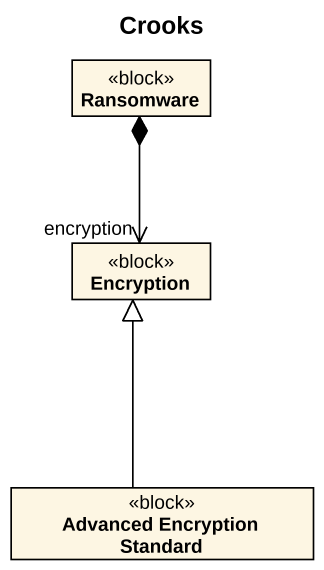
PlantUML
@startuml
title Crooks
hide circle
hide empty members
class Ransomware <<block>>
class Encryption <<block>>
class "Advanced Encryption Standard" as Advanced_Encryption_Standard <<block>>
Ransomware *--> "encryption" Encryption
Advanced_Encryption_Standard -up-|> Encryption
@enduml
